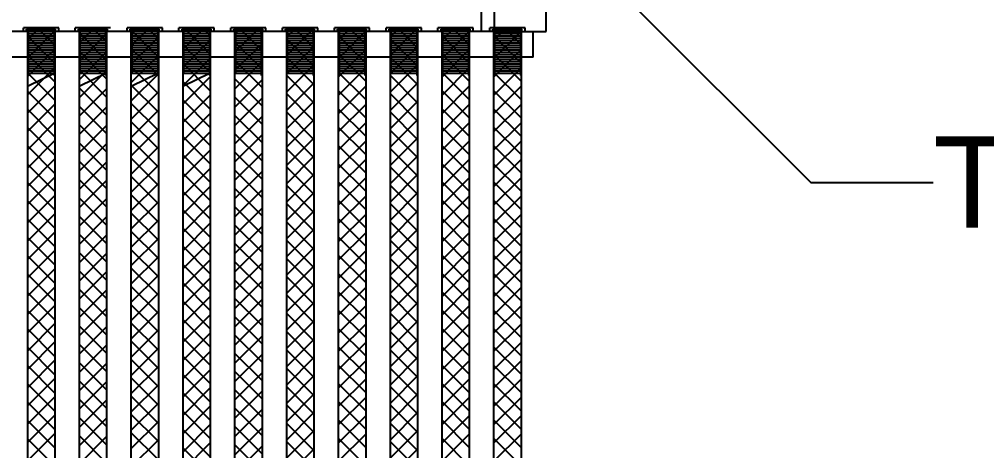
# Model space of a CAD drawing. Header units: inches. Extents: x 20 to 536, y 8 to 344.
# Drawn here: x 305.72 to 326.04, y 300.5 to 309.56 of the extents above; entities that cross this region are included whole.
import ezdxf

# ---------------------------------------------------------------- set-up
doc = ezdxf.new("R2010")
doc.units = ezdxf.units.IN
doc.header["$LTSCALE"] = 16
doc.header["$MEASUREMENT"] = 0
doc.layers.get('0').update_dxf_attribs({"lineweight": 25})
doc.layers.add('Brade', color=5, linetype='Continuous', lineweight=25, true_color=0x0000ff)
doc.layers.add('Sketch Geometry (ANSI)', color=7, linetype='Continuous', lineweight=25)
doc.layers.add('Symbol (ANSI)', color=7, linetype='Continuous', lineweight=25)
doc.styles.add('Note Text (ANSI)', font='arial.ttf')

# ---------------------------------------------------------------- blocks, each defined once
blk = doc.blocks.new('UPPER HEAD ADN ELEMENT DETAIL')
for p, q in [((0.33535, 0.00996), (0.33535, 0.14601)), ((0.36936, 0.00996), (0.36936, 0.14601)), ((0.32685, 0.00996), (0.32685, 0.02697)), ((0.33535, 0.00996), (-0.49793, 0.00996)), ((0.33535, 0.00996), (0.36936, 0.00996)), ((0.36086, -0.00704), (0.36086, 0.00996)), ((0.36086, -0.00704), (-0.52344, -0.00704))]:
    blk.add_line(p, q)
at = {"layer": 'Brade', "lineweight": 25}
for p, q in [((0.02619, 0.00996), (0.02619, 0.01235)), ((0.04931, 0.01235), (0.02619, 0.01235)), ((0.04727, 0.01146), (0.02823, 0.01146)), ((0.02823, 0.01044), (0.02823, 0.01146)), ((0.04727, 0.01044), (0.02823, 0.01044)), ((0.04727, 0.01031), (0.02823, 0.01031)), ((0.04676, 0.00996), (0.02874, 0.00996)), ((0.02874, 0.00996), (0.02874, -0.5377)), ((0.02925, 0.00843), (0.02925, 0.00996)), ((0.02925, 0.00996), (0.02925, -0.01759)), ((0.04625, 0.00843), (0.02925, 0.00843)), ((0.04625, 0.00843), (0.02925, 0.00843)), ((0.04625, 0.0069), (0.02925, 0.0069)), ((0.04625, 0.00843), (0.04625, 0.00996)), ((0.04625, 0.00996), (0.04625, -0.01912)), ((0.04676, 0.00996), (0.04676, -0.5377)), ((0.04727, 0.01044), (0.04727, 0.01146)), ((0.04931, 0.00996), (0.04931, 0.01235)), ((0.0602, 0.00996), (0.0602, 0.01235)), ((0.08333, 0.01235), (0.0602, 0.01235)), ((0.08129, 0.01146), (0.06224, 0.01146)), ((0.06224, 0.01044), (0.06224, 0.01146)), ((0.08129, 0.01044), (0.06224, 0.01044)), ((0.08129, 0.01031), (0.06224, 0.01031)), ((0.08078, 0.00996), (0.06275, 0.00996)), ((0.06275, 0.00996), (0.06275, -0.5377)), ((0.06326, 0.00843), (0.06326, 0.00996)), ((0.06326, 0.00996), (0.06326, -0.01759)), ((0.08027, 0.00843), (0.06326, 0.00843)), ((0.08027, 0.00843), (0.06326, 0.00843)), ((0.08027, 0.0069), (0.06326, 0.0069)), ((0.08027, 0.00843), (0.08027, 0.00996)), ((0.08027, 0.00996), (0.08027, -0.01912)), ((0.08078, 0.00996), (0.08078, -0.5377)), ((0.08129, 0.01044), (0.08129, 0.01146)), ((0.09421, 0.00996), (0.09421, 0.01235)), ((0.11734, 0.01235), (0.09421, 0.01235)), ((0.1153, 0.01146), (0.09625, 0.01146)), ((0.09625, 0.01044), (0.09625, 0.01146)), ((0.1153, 0.01044), (0.09625, 0.01044)), ((0.1153, 0.01031), (0.09625, 0.01031)), ((0.09676, 0.00996), (0.09676, -0.5377)), ((0.11479, 0.00996), (0.09676, 0.00996)), ((0.09727, 0.00843), (0.09727, 0.00996)), ((0.09727, 0.00996), (0.09727, -0.01759)), ((0.11428, 0.00843), (0.09727, 0.00843)), ((0.11428, 0.00843), (0.09727, 0.00843)), ((0.11428, 0.0069), (0.09727, 0.0069)), ((0.11428, 0.00843), (0.11428, 0.00996)), ((0.11428, 0.00996), (0.11428, -0.01912)), ((0.11479, 0.00996), (0.11479, -0.5377)), ((0.1153, 0.01044), (0.1153, 0.01146)), ((0.11734, 0.00996), (0.11734, 0.01235)), ((0.15135, 0.01235), (0.12822, 0.01235)), ((0.12822, 0.00996), (0.12822, 0.01235)), ((0.13026, 0.01044), (0.13026, 0.01146)), ((0.14931, 0.01146), (0.13026, 0.01146)), ((0.14931, 0.01044), (0.13026, 0.01044)), ((0.14931, 0.01031), (0.13026, 0.01031)), ((0.13077, 0.00996), (0.13077, -0.5377)), ((0.1488, 0.00996), (0.13077, 0.00996)), ((0.13128, 0.00996), (0.13128, -0.01759)), ((0.13128, 0.00843), (0.13128, 0.00996)), ((0.14829, 0.00843), (0.13128, 0.00843)), ((0.14829, 0.00843), (0.13128, 0.00843)), ((0.14829, 0.0069), (0.13128, 0.0069)), ((0.14829, 0.00996), (0.14829, -0.01912)), ((0.14829, 0.00843), (0.14829, 0.00996)), ((0.1488, 0.00996), (0.1488, -0.5377)), ((0.14931, 0.01044), (0.14931, 0.01146)), ((0.15135, 0.00996), (0.15135, 0.01235)), ((0.18536, 0.01235), (0.16223, 0.01235)), ((0.16223, 0.00996), (0.16223, 0.01235)), ((0.16427, 0.01044), (0.16427, 0.01146)), ((0.18332, 0.01146), (0.16427, 0.01146)), ((0.18332, 0.01044), (0.16427, 0.01044)), ((0.18332, 0.01031), (0.16427, 0.01031)), ((0.16478, 0.00996), (0.16478, -0.5377)), ((0.18281, 0.00996), (0.16478, 0.00996)), ((0.16529, 0.00996), (0.16529, -0.01759)), ((0.16529, 0.00843), (0.16529, 0.00996)), ((0.1823, 0.00843), (0.16529, 0.00843)), ((0.1823, 0.00843), (0.16529, 0.00843)), ((0.1823, 0.0069), (0.16529, 0.0069)), ((0.1823, 0.00996), (0.1823, -0.01912)), ((0.1823, 0.00843), (0.1823, 0.00996)), ((0.18281, 0.00996), (0.18281, -0.5377)), ((0.18332, 0.01044), (0.18332, 0.01146)), ((0.18536, 0.00996), (0.18536, 0.01235)), ((0.21937, 0.01235), (0.19624, 0.01235)), ((0.19624, 0.00996), (0.19624, 0.01235)), ((0.19829, 0.01044), (0.19829, 0.01146)), ((0.21733, 0.01146), (0.19829, 0.01146)), ((0.21733, 0.01044), (0.19829, 0.01044)), ((0.21733, 0.01031), (0.19829, 0.01031)), ((0.1988, 0.00996), (0.1988, -0.5377)), ((0.21682, 0.00996), (0.1988, 0.00996)), ((0.19931, 0.00996), (0.19931, -0.01759)), ((0.19931, 0.00843), (0.19931, 0.00996)), ((0.21631, 0.00843), (0.19931, 0.00843)), ((0.21631, 0.00843), (0.19931, 0.00843)), ((0.21631, 0.0069), (0.19931, 0.0069)), ((0.21631, 0.00996), (0.21631, -0.01912)), ((0.21631, 0.00843), (0.21631, 0.00996)), ((0.21682, 0.00996), (0.21682, -0.5377)), ((0.21733, 0.01044), (0.21733, 0.01146)), ((0.21937, 0.00996), (0.21937, 0.01235)), ((0.25338, 0.01235), (0.23026, 0.01235)), ((0.23026, 0.00996), (0.23026, 0.01235)), ((0.2323, 0.01044), (0.2323, 0.01146)), ((0.25134, 0.01146), (0.2323, 0.01146)), ((0.25134, 0.01044), (0.2323, 0.01044)), ((0.25134, 0.01031), (0.2323, 0.01031)), ((0.23281, 0.00996), (0.23281, -0.5377)), ((0.25083, 0.00996), (0.23281, 0.00996)), ((0.23332, 0.00996), (0.23332, -0.01759)), ((0.23332, 0.00843), (0.23332, 0.00996)), ((0.25032, 0.00843), (0.23332, 0.00843)), ((0.25032, 0.00843), (0.23332, 0.00843)), ((0.25032, 0.0069), (0.23332, 0.0069)), ((0.25032, 0.00996), (0.25032, -0.01912)), ((0.25032, 0.00843), (0.25032, 0.00996)), ((0.25083, 0.00996), (0.25083, -0.5377)), ((0.25134, 0.01044), (0.25134, 0.01146)), ((0.25338, 0.00996), (0.25338, 0.01235)), ((0.25338, 0.00996), (0.25338, 0.01235)), ((0.2874, 0.01235), (0.26427, 0.01235)), ((0.26427, 0.00996), (0.26427, 0.01235)), ((0.26631, 0.01044), (0.26631, 0.01146)), ((0.28536, 0.01146), (0.26631, 0.01146)), ((0.28536, 0.01044), (0.26631, 0.01044)), ((0.28536, 0.01031), (0.26631, 0.01031)), ((0.28485, 0.00996), (0.26682, 0.00996)), ((0.26682, 0.00996), (0.26682, -0.5377)), ((0.26733, 0.00843), (0.26733, 0.00996)), ((0.26733, 0.00996), (0.26733, -0.01759)), ((0.28433, 0.00843), (0.26733, 0.00843)), ((0.28433, 0.00843), (0.26733, 0.00843)), ((0.28433, 0.0069), (0.26733, 0.0069)), ((0.28433, 0.00843), (0.28433, 0.00996)), ((0.28433, 0.00996), (0.28433, -0.01912)), ((0.28485, 0.00996), (0.28485, -0.5377)), ((0.28536, 0.01044), (0.28536, 0.01146)), ((0.2874, 0.00996), (0.2874, 0.01235)), ((0.32141, 0.01235), (0.29828, 0.01235)), ((0.29828, 0.00996), (0.29828, 0.01235)), ((0.30032, 0.01044), (0.30032, 0.01146)), ((0.31937, 0.01146), (0.30032, 0.01146)), ((0.31937, 0.01044), (0.30032, 0.01044)), ((0.31937, 0.01031), (0.30032, 0.01031)), ((0.30083, 0.00996), (0.30083, -0.5377)), ((0.31886, 0.00996), (0.30083, 0.00996)), ((0.30134, 0.00996), (0.30134, -0.01759)), ((0.30134, 0.00843), (0.30134, 0.00996)), ((0.31835, 0.00843), (0.30134, 0.00843)), ((0.31835, 0.00843), (0.30134, 0.00843)), ((0.31835, 0.0069), (0.30134, 0.0069)), ((0.31835, 0.00996), (0.31835, -0.01912)), ((0.31835, 0.00843), (0.31835, 0.00996)), ((0.31886, 0.00996), (0.31886, -0.5377)), ((0.31937, 0.01044), (0.31937, 0.01146)), ((0.32141, 0.00996), (0.32141, 0.01235)), ((0.35542, 0.01235), (0.33229, 0.01235)), ((0.33229, 0.00996), (0.33229, 0.01235)), ((0.33433, 0.01044), (0.33433, 0.01146)), ((0.35338, 0.01146), (0.33433, 0.01146)), ((0.35338, 0.01044), (0.33433, 0.01044)), ((0.35338, 0.01031), (0.33433, 0.01031)), ((0.33484, 0.00996), (0.33484, -0.5377)), ((0.35287, 0.00996), (0.33484, 0.00996)), ((0.33535, 0.00996), (0.33535, -0.01759)), ((0.33535, 0.00843), (0.33535, 0.00996)), ((0.35236, 0.00843), (0.33535, 0.00843)), ((0.35236, 0.00843), (0.33535, 0.00843)), ((0.35236, 0.0069), (0.33535, 0.0069)), ((0.35236, 0.00996), (0.35236, -0.01912)), ((0.35236, 0.00843), (0.35236, 0.00996)), ((0.35287, 0.00996), (0.35287, -0.5377)), ((0.35338, 0.01044), (0.35338, 0.01146)), ((0.35542, 0.00996), (0.35542, 0.01235)), ((0.04625, 0.00537), (0.02925, 0.00537)), ((0.04625, 0.00384), (0.02925, 0.00384)), ((0.04625, 0.00231), (0.02925, 0.00231)), ((0.04625, 0.00078), (0.02925, 0.00078)), ((0.08027, 0.00537), (0.06326, 0.00537)), ((0.08027, 0.00384), (0.06326, 0.00384)), ((0.08027, 0.00231), (0.06326, 0.00231)), ((0.08027, 0.00078), (0.06326, 0.00078)), ((0.11428, 0.00537), (0.09727, 0.00537)), ((0.11428, 0.00384), (0.09727, 0.00384)), ((0.11428, 0.00231), (0.09727, 0.00231)), ((0.11428, 0.00078), (0.09727, 0.00078)), ((0.14829, 0.00537), (0.13128, 0.00537)), ((0.14829, 0.00384), (0.13128, 0.00384)), ((0.14829, 0.00231), (0.13128, 0.00231)), ((0.14829, 0.00078), (0.13128, 0.00078)), ((0.1823, 0.00537), (0.16529, 0.00537)), ((0.1823, 0.00384), (0.16529, 0.00384)), ((0.1823, 0.00231), (0.16529, 0.00231)), ((0.1823, 0.00078), (0.16529, 0.00078)), ((0.21631, 0.00537), (0.19931, 0.00537)), ((0.21631, 0.00384), (0.19931, 0.00384)), ((0.21631, 0.00231), (0.19931, 0.00231)), ((0.21631, 0.00078), (0.19931, 0.00078)), ((0.25032, 0.00537), (0.23332, 0.00537)), ((0.25032, 0.00384), (0.23332, 0.00384)), ((0.25032, 0.00231), (0.23332, 0.00231)), ((0.25032, 0.00078), (0.23332, 0.00078)), ((0.28433, 0.00537), (0.26733, 0.00537)), ((0.28433, 0.00384), (0.26733, 0.00384)), ((0.28433, 0.00231), (0.26733, 0.00231)), ((0.28433, 0.00078), (0.26733, 0.00078)), ((0.31835, 0.00537), (0.30134, 0.00537)), ((0.31835, 0.00384), (0.30134, 0.00384)), ((0.31835, 0.00231), (0.30134, 0.00231)), ((0.31835, 0.00078), (0.30134, 0.00078)), ((0.35236, 0.00537), (0.33535, 0.00537)), ((0.35236, 0.00384), (0.33535, 0.00384)), ((0.35236, 0.00231), (0.33535, 0.00231)), ((0.35236, 0.00078), (0.33535, 0.00078)), ((0.04625, -0.00075), (0.02925, -0.00075)), ((0.04625, -0.00228), (0.02925, -0.00228)), ((0.04625, -0.00381), (0.02925, -0.00381)), ((0.04625, -0.00534), (0.02925, -0.00534)), ((0.08027, -0.00075), (0.06326, -0.00075)), ((0.08027, -0.00228), (0.06326, -0.00228)), ((0.08027, -0.00381), (0.06326, -0.00381)), ((0.08027, -0.00534), (0.06326, -0.00534)), ((0.11428, -0.00075), (0.09727, -0.00075)), ((0.11428, -0.00228), (0.09727, -0.00228)), ((0.11428, -0.00381), (0.09727, -0.00381)), ((0.11428, -0.00534), (0.09727, -0.00534)), ((0.14829, -0.00075), (0.13128, -0.00075)), ((0.14829, -0.00228), (0.13128, -0.00228)), ((0.14829, -0.00381), (0.13128, -0.00381)), ((0.14829, -0.00534), (0.13128, -0.00534)), ((0.1823, -0.00075), (0.16529, -0.00075)), ((0.1823, -0.00228), (0.16529, -0.00228)), ((0.1823, -0.00381), (0.16529, -0.00381)), ((0.1823, -0.00534), (0.16529, -0.00534)), ((0.21631, -0.00075), (0.19931, -0.00075)), ((0.21631, -0.00228), (0.19931, -0.00228)), ((0.21631, -0.00381), (0.19931, -0.00381)), ((0.21631, -0.00534), (0.19931, -0.00534)), ((0.25032, -0.00075), (0.23332, -0.00075)), ((0.25032, -0.00228), (0.23332, -0.00228)), ((0.25032, -0.00381), (0.23332, -0.00381)), ((0.25032, -0.00534), (0.23332, -0.00534)), ((0.28433, -0.00075), (0.26733, -0.00075)), ((0.28433, -0.00228), (0.26733, -0.00228)), ((0.28433, -0.00381), (0.26733, -0.00381)), ((0.28433, -0.00534), (0.26733, -0.00534)), ((0.31835, -0.00075), (0.30134, -0.00075)), ((0.31835, -0.00228), (0.30134, -0.00228)), ((0.31835, -0.00381), (0.30134, -0.00381)), ((0.31835, -0.00534), (0.30134, -0.00534)), ((0.35236, -0.00075), (0.33535, -0.00075)), ((0.35236, -0.00228), (0.33535, -0.00228)), ((0.35236, -0.00381), (0.33535, -0.00381)), ((0.35236, -0.00534), (0.33535, -0.00534)), ((0.04625, -0.00687), (0.02925, -0.00687)), ((0.04625, -0.0084), (0.02925, -0.0084)), ((0.04625, -0.00993), (0.02925, -0.00993)), ((0.04625, -0.01146), (0.02925, -0.01146)), ((0.08027, -0.00687), (0.06326, -0.00687)), ((0.08027, -0.0084), (0.06326, -0.0084)), ((0.08027, -0.00993), (0.06326, -0.00993)), ((0.08027, -0.01146), (0.06326, -0.01146)), ((0.11428, -0.00687), (0.09727, -0.00687)), ((0.11428, -0.0084), (0.09727, -0.0084)), ((0.11428, -0.00993), (0.09727, -0.00993)), ((0.11428, -0.01146), (0.09727, -0.01146)), ((0.14829, -0.00687), (0.13128, -0.00687)), ((0.14829, -0.0084), (0.13128, -0.0084)), ((0.14829, -0.00993), (0.13128, -0.00993)), ((0.14829, -0.01146), (0.13128, -0.01146)), ((0.1823, -0.00687), (0.16529, -0.00687)), ((0.1823, -0.0084), (0.16529, -0.0084)), ((0.1823, -0.00993), (0.16529, -0.00993)), ((0.1823, -0.01146), (0.16529, -0.01146)), ((0.21631, -0.00687), (0.19931, -0.00687)), ((0.21631, -0.0084), (0.19931, -0.0084)), ((0.21631, -0.00993), (0.19931, -0.00993)), ((0.21631, -0.01146), (0.19931, -0.01146)), ((0.25032, -0.00687), (0.23332, -0.00687)), ((0.25032, -0.0084), (0.23332, -0.0084)), ((0.25032, -0.00993), (0.23332, -0.00993)), ((0.25032, -0.01146), (0.23332, -0.01146)), ((0.28433, -0.00687), (0.26733, -0.00687)), ((0.28433, -0.0084), (0.26733, -0.0084)), ((0.28433, -0.00993), (0.26733, -0.00993)), ((0.28433, -0.01146), (0.26733, -0.01146)), ((0.31835, -0.00687), (0.30134, -0.00687)), ((0.31835, -0.0084), (0.30134, -0.0084)), ((0.31835, -0.00993), (0.30134, -0.00993)), ((0.31835, -0.01146), (0.30134, -0.01146)), ((0.35236, -0.00687), (0.33535, -0.00687)), ((0.35236, -0.0084), (0.33535, -0.0084)), ((0.35236, -0.00993), (0.33535, -0.00993)), ((0.35236, -0.01146), (0.33535, -0.01146)), ((0.04625, -0.013), (0.02925, -0.013)), ((0.04625, -0.01453), (0.02925, -0.01453)), ((0.04625, -0.01606), (0.02925, -0.01606)), ((0.04625, -0.01759), (0.02925, -0.02609)), ((0.04625, -0.01759), (0.02925, -0.01759)), ((0.08027, -0.013), (0.06326, -0.013)), ((0.08027, -0.01453), (0.06326, -0.01453)), ((0.08027, -0.01606), (0.06326, -0.01606)), ((0.08027, -0.01759), (0.06326, -0.02609)), ((0.08027, -0.01759), (0.06326, -0.01759)), ((0.11428, -0.013), (0.09727, -0.013)), ((0.11428, -0.01453), (0.09727, -0.01453)), ((0.11428, -0.01606), (0.09727, -0.01606)), ((0.11428, -0.01759), (0.09727, -0.02609)), ((0.11428, -0.01759), (0.09727, -0.01759)), ((0.14829, -0.013), (0.13128, -0.013)), ((0.14829, -0.01453), (0.13128, -0.01453)), ((0.14829, -0.01606), (0.13128, -0.01606)), ((0.14829, -0.01759), (0.13128, -0.01759)), ((0.14829, -0.01759), (0.13128, -0.02609)), ((0.1823, -0.013), (0.16529, -0.013)), ((0.1823, -0.01453), (0.16529, -0.01453)), ((0.1823, -0.01606), (0.16529, -0.01606)), ((0.1823, -0.01759), (0.16529, -0.01759)), ((0.21631, -0.013), (0.19931, -0.013)), ((0.21631, -0.01453), (0.19931, -0.01453)), ((0.21631, -0.01606), (0.19931, -0.01606)), ((0.21631, -0.01759), (0.19931, -0.01759)), ((0.25032, -0.013), (0.23332, -0.013)), ((0.25032, -0.01453), (0.23332, -0.01453)), ((0.25032, -0.01606), (0.23332, -0.01606)), ((0.25032, -0.01759), (0.23332, -0.01759)), ((0.28433, -0.013), (0.26733, -0.013)), ((0.28433, -0.01453), (0.26733, -0.01453)), ((0.28433, -0.01606), (0.26733, -0.01606)), ((0.28433, -0.01759), (0.26733, -0.01759)), ((0.31835, -0.013), (0.30134, -0.013)), ((0.31835, -0.01453), (0.30134, -0.01453)), ((0.31835, -0.01606), (0.30134, -0.01606)), ((0.31835, -0.01759), (0.30134, -0.01759)), ((0.35236, -0.013), (0.33535, -0.013)), ((0.35236, -0.01453), (0.33535, -0.01453)), ((0.35236, -0.01606), (0.33535, -0.01606)), ((0.35236, -0.01759), (0.33535, -0.01759))]:
    blk.add_line(p, q, dxfattribs=at)
at = {"layer": 'Brade', "color": 5, "linetype": 'Continuous', "lineweight": 25, "true_color": 0x0000ff}
for p, q in [((0.04637, 0.00996), (0.02874, -0.00767)), ((0.03435, 0.00996), (0.02874, 0.00436)), ((0.04676, -0.01116), (0.02874, 0.00687)), ((0.04676, 0.00086), (0.03767, 0.00996)), ((0.07042, 0.00996), (0.06275, 0.00229)), ((0.08078, -0.0091), (0.06275, 0.00893)), ((0.08078, 0.00829), (0.06275, -0.00973)), ((0.08078, 0.00293), (0.07374, 0.00996)), ((0.10649, 0.00996), (0.09676, 0.00023)), ((0.11479, -0.00703), (0.09779, 0.00996)), ((0.11479, 0.00499), (0.10982, 0.00996)), ((0.14257, 0.00996), (0.13077, -0.00183)), ((0.1488, -0.00497), (0.13387, 0.00996)), ((0.1488, 0.00705), (0.14589, 0.00996)), ((0.17864, 0.00996), (0.16478, -0.0039)), ((0.16662, 0.00996), (0.16478, 0.00813)), ((0.18281, -0.00291), (0.16994, 0.00996)), ((0.18281, 0.00912), (0.18196, 0.00996)), ((0.21472, 0.00996), (0.1988, -0.00596)), ((0.20269, 0.00996), (0.1988, 0.00606)), ((0.21682, -0.00084), (0.20601, 0.00996)), ((0.25079, 0.00996), (0.23281, -0.00802)), ((0.23877, 0.00996), (0.23281, 0.004)), ((0.25083, -0.01081), (0.23281, 0.00722)), ((0.25083, 0.00122), (0.24209, 0.00996)), ((0.28274, 0.00996), (0.26682, -0.00596)), ((0.27072, 0.00996), (0.26682, 0.00606)), ((0.28485, -0.00084), (0.27404, 0.00996)), ((0.31882, 0.00996), (0.30083, -0.00802)), ((0.30679, 0.00996), (0.30083, 0.004)), ((0.31886, -0.01081), (0.30083, 0.00722)), ((0.31886, 0.00122), (0.31011, 0.00996)), ((0.35283, 0.00996), (0.33484, -0.00802)), ((0.3408, 0.00996), (0.33484, 0.004)), ((0.35287, -0.01081), (0.33484, 0.00722)), ((0.35287, 0.00122), (0.34412, 0.00996)), ((0.11479, 0.00623), (0.09676, -0.0118)), ((0.1488, 0.00417), (0.13077, -0.01386)), ((0.1488, -0.017), (0.13077, 0.00103)), ((0.18281, -0.01493), (0.16478, 0.00309)), ((0.18281, 0.0021), (0.16478, -0.01592)), ((0.21682, -0.01287), (0.1988, 0.00516)), ((0.21682, 0.00004), (0.1988, -0.01799)), ((0.28485, -0.01287), (0.26682, 0.00516)), ((0.28485, 0.00004), (0.26682, -0.01799)), ((0.04676, -0.00167), (0.02874, -0.01969)), ((0.04676, -0.02318), (0.02874, -0.00516)), ((0.08078, -0.02112), (0.06275, -0.0031)), ((0.08078, -0.00373), (0.06275, -0.02176)), ((0.11479, -0.01906), (0.09676, -0.00103)), ((0.11479, -0.00579), (0.09676, -0.02382)), ((0.25083, -0.00202), (0.23281, -0.02005)), ((0.25083, -0.02283), (0.23281, -0.0048)), ((0.31886, -0.00202), (0.30083, -0.02005)), ((0.31886, -0.02283), (0.30083, -0.0048)), ((0.35287, -0.00202), (0.33484, -0.02005)), ((0.35287, -0.02283), (0.33484, -0.0048)), ((0.1488, -0.00786), (0.13077, -0.02588)), ((0.1488, -0.02902), (0.13077, -0.01099)), ((0.18281, -0.02696), (0.16478, -0.00893)), ((0.18281, -0.00992), (0.16478, -0.02795)), ((0.21682, -0.02489), (0.1988, -0.00687)), ((0.21682, -0.01198), (0.1988, -0.03001)), ((0.28485, -0.02489), (0.26682, -0.00687)), ((0.28485, -0.01198), (0.26682, -0.03001)), ((0.04676, -0.01369), (0.02874, -0.03172)), ((0.04676, -0.03521), (0.02874, -0.01718)), ((0.08078, -0.03315), (0.06275, -0.01512)), ((0.08078, -0.01576), (0.06275, -0.03378)), ((0.11479, -0.03108), (0.09676, -0.01306)), ((0.11479, -0.01782), (0.09676, -0.03585)), ((0.21682, -0.03692), (0.1988, -0.01889)), ((0.25083, -0.01405), (0.23281, -0.03207)), ((0.25083, -0.03486), (0.23281, -0.01683)), ((0.28485, -0.03692), (0.26682, -0.01889)), ((0.31886, -0.01405), (0.30083, -0.03207)), ((0.31886, -0.03486), (0.30083, -0.01683)), ((0.35287, -0.01405), (0.33484, -0.03207)), ((0.35287, -0.03486), (0.33484, -0.01683)), ((0.11479, -0.04311), (0.09676, -0.02508)), ((0.1488, -0.01988), (0.13077, -0.03791)), ((0.1488, -0.04105), (0.13077, -0.02302)), ((0.18281, -0.03898), (0.16478, -0.02096)), ((0.18281, -0.02195), (0.16478, -0.03997)), ((0.21682, -0.02401), (0.1988, -0.04204)), ((0.28485, -0.02401), (0.26682, -0.04204)), ((0.04676, -0.02572), (0.02874, -0.04374)), ((0.04676, -0.04723), (0.02874, -0.02921)), ((0.08078, -0.04517), (0.06275, -0.02715)), ((0.08078, -0.02778), (0.06275, -0.04581)), ((0.11479, -0.02984), (0.09676, -0.04787)), ((0.21682, -0.04894), (0.1988, -0.03092)), ((0.25083, -0.02607), (0.23281, -0.0441)), ((0.25083, -0.04688), (0.23281, -0.02885)), ((0.28485, -0.04894), (0.26682, -0.03092)), ((0.31886, -0.02607), (0.30083, -0.0441)), ((0.31886, -0.04688), (0.30083, -0.02885)), ((0.35287, -0.02607), (0.33484, -0.0441)), ((0.35287, -0.04688), (0.33484, -0.02885)), ((0.04676, -0.03774), (0.02874, -0.05577)), ((0.11479, -0.05513), (0.09676, -0.03711)), ((0.1488, -0.03191), (0.13077, -0.04993)), ((0.1488, -0.05307), (0.13077, -0.03504)), ((0.18281, -0.05101), (0.16478, -0.03298)), ((0.18281, -0.03397), (0.16478, -0.052)), ((0.21682, -0.03603), (0.1988, -0.05406)), ((0.25083, -0.0381), (0.23281, -0.05612)), ((0.28485, -0.03603), (0.26682, -0.05406)), ((0.31886, -0.0381), (0.30083, -0.05612)), ((0.35287, -0.0381), (0.33484, -0.05612)), ((0.04676, -0.05926), (0.02874, -0.04123)), ((0.08078, -0.0572), (0.06275, -0.03917)), ((0.08078, -0.03981), (0.06275, -0.05783)), ((0.11479, -0.04187), (0.09676, -0.0599)), ((0.1488, -0.04393), (0.13077, -0.06196)), ((0.21682, -0.06097), (0.1988, -0.04294)), ((0.25083, -0.05891), (0.23281, -0.04088)), ((0.28485, -0.06097), (0.26682, -0.04294)), ((0.31886, -0.05891), (0.30083, -0.04088)), ((0.35287, -0.05891), (0.33484, -0.04088)), ((0.04676, -0.04977), (0.02874, -0.06779)), ((0.11479, -0.06716), (0.09676, -0.04913)), ((0.1488, -0.0651), (0.13077, -0.04707)), ((0.18281, -0.06303), (0.16478, -0.04501)), ((0.18281, -0.046), (0.16478, -0.06402)), ((0.21682, -0.04806), (0.1988, -0.06609)), ((0.25083, -0.05012), (0.23281, -0.06815)), ((0.28485, -0.04806), (0.26682, -0.06609)), ((0.31886, -0.05012), (0.30083, -0.06815)), ((0.35287, -0.05012), (0.33484, -0.06815)), ((0.04676, -0.07128), (0.02874, -0.05326)), ((0.08078, -0.06922), (0.06275, -0.0512)), ((0.08078, -0.05183), (0.06275, -0.06986)), ((0.11479, -0.05389), (0.09676, -0.07192)), ((0.1488, -0.05596), (0.13077, -0.07398)), ((0.18281, -0.07506), (0.16478, -0.05703)), ((0.21682, -0.07299), (0.1988, -0.05497)), ((0.25083, -0.07093), (0.23281, -0.0529)), ((0.28485, -0.07299), (0.26682, -0.05497)), ((0.31886, -0.07093), (0.30083, -0.0529)), ((0.35287, -0.07093), (0.33484, -0.0529)), ((0.04676, -0.06179), (0.02874, -0.07982)), ((0.08078, -0.08125), (0.06275, -0.06322)), ((0.11479, -0.07918), (0.09676, -0.06116)), ((0.1488, -0.07712), (0.13077, -0.05909)), ((0.18281, -0.05802), (0.16478, -0.07605)), ((0.21682, -0.06008), (0.1988, -0.07811)), ((0.25083, -0.06215), (0.23281, -0.08017)), ((0.28485, -0.06008), (0.26682, -0.07811)), ((0.31886, -0.06215), (0.30083, -0.08017)), ((0.35287, -0.06215), (0.33484, -0.08017)), ((0.04676, -0.08331), (0.02874, -0.06528)), ((0.08078, -0.06386), (0.06275, -0.08188)), ((0.11479, -0.06592), (0.09676, -0.08395)), ((0.1488, -0.06798), (0.13077, -0.08601)), ((0.18281, -0.08708), (0.16478, -0.06906)), ((0.21682, -0.08502), (0.1988, -0.06699)), ((0.25083, -0.08296), (0.23281, -0.06493)), ((0.28485, -0.08502), (0.26682, -0.06699)), ((0.31886, -0.08296), (0.30083, -0.06493)), ((0.35287, -0.08296), (0.33484, -0.06493)), ((0.04676, -0.07382), (0.02874, -0.09184)), ((0.08078, -0.09327), (0.06275, -0.07525)), ((0.08078, -0.07588), (0.06275, -0.09391)), ((0.11479, -0.09121), (0.09676, -0.07318)), ((0.1488, -0.08915), (0.13077, -0.07112)), ((0.18281, -0.07005), (0.16478, -0.08807)), ((0.21682, -0.07211), (0.1988, -0.09014)), ((0.25083, -0.07417), (0.23281, -0.0922)), ((0.28485, -0.07211), (0.26682, -0.09014)), ((0.31886, -0.07417), (0.30083, -0.0922)), ((0.35287, -0.07417), (0.33484, -0.0922)), ((0.04676, -0.09533), (0.02874, -0.07731)), ((0.11479, -0.07794), (0.09676, -0.09597)), ((0.1488, -0.08001), (0.13077, -0.09803)), ((0.18281, -0.09911), (0.16478, -0.08108)), ((0.18281, -0.08207), (0.16478, -0.1001)), ((0.21682, -0.09704), (0.1988, -0.07902)), ((0.25083, -0.09498), (0.23281, -0.07695)), ((0.28485, -0.09704), (0.26682, -0.07902)), ((0.31886, -0.09498), (0.30083, -0.07695)), ((0.35287, -0.09498), (0.33484, -0.07695)), ((0.04676, -0.08584), (0.02874, -0.10387)), ((0.08078, -0.1053), (0.06275, -0.08727)), ((0.08078, -0.08791), (0.06275, -0.10593)), ((0.11479, -0.10323), (0.09676, -0.08521)), ((0.1488, -0.10117), (0.13077, -0.08314)), ((0.21682, -0.08413), (0.1988, -0.10216)), ((0.25083, -0.0862), (0.23281, -0.10422)), ((0.28485, -0.08413), (0.26682, -0.10216)), ((0.31886, -0.0862), (0.30083, -0.10422)), ((0.35287, -0.0862), (0.33484, -0.10422)), ((0.04676, -0.10736), (0.02874, -0.08933)), ((0.11479, -0.08997), (0.09676, -0.108)), ((0.1488, -0.09203), (0.13077, -0.11006)), ((0.1488, -0.11319), (0.13077, -0.09517)), ((0.18281, -0.11113), (0.16478, -0.09311)), ((0.18281, -0.0941), (0.16478, -0.11212)), ((0.21682, -0.10907), (0.1988, -0.09104)), ((0.25083, -0.10701), (0.23281, -0.08898)), ((0.28485, -0.10907), (0.26682, -0.09104)), ((0.31886, -0.10701), (0.30083, -0.08898)), ((0.35287, -0.10701), (0.33484, -0.08898)), ((0.04676, -0.09787), (0.02874, -0.11589)), ((0.04676, -0.11938), (0.02874, -0.10136)), ((0.08078, -0.11732), (0.06275, -0.0993)), ((0.08078, -0.09993), (0.06275, -0.11796)), ((0.11479, -0.11526), (0.09676, -0.09723)), ((0.21682, -0.09616), (0.1988, -0.11418)), ((0.25083, -0.09822), (0.23281, -0.11625)), ((0.25083, -0.11903), (0.23281, -0.101)), ((0.28485, -0.09616), (0.26682, -0.11418)), ((0.31886, -0.09822), (0.30083, -0.11625)), ((0.31886, -0.11903), (0.30083, -0.101)), ((0.35287, -0.09822), (0.33484, -0.11625)), ((0.35287, -0.11903), (0.33484, -0.101)), ((0.11479, -0.10199), (0.09676, -0.12002)), ((0.1488, -0.10406), (0.13077, -0.12208)), ((0.1488, -0.12522), (0.13077, -0.10719)), ((0.18281, -0.12316), (0.16478, -0.10513)), ((0.18281, -0.10612), (0.16478, -0.12415)), ((0.21682, -0.12109), (0.1988, -0.10307)), ((0.28485, -0.12109), (0.26682, -0.10307)), ((0.04676, -0.10989), (0.02874, -0.12792)), ((0.04676, -0.13141), (0.02874, -0.11338)), ((0.08078, -0.12935), (0.06275, -0.11132)), ((0.08078, -0.11196), (0.06275, -0.12998)), ((0.11479, -0.12728), (0.09676, -0.10926)), ((0.11479, -0.11402), (0.09676, -0.13205)), ((0.21682, -0.10818), (0.1988, -0.12621)), ((0.25083, -0.11025), (0.23281, -0.12827)), ((0.25083, -0.13106), (0.23281, -0.11303)), ((0.28485, -0.10818), (0.26682, -0.12621)), ((0.31886, -0.11025), (0.30083, -0.12827)), ((0.31886, -0.13106), (0.30083, -0.11303)), ((0.35287, -0.11025), (0.33484, -0.12827)), ((0.35287, -0.13106), (0.33484, -0.11303)), ((0.1488, -0.11608), (0.13077, -0.13411)), ((0.1488, -0.13724), (0.13077, -0.11922)), ((0.18281, -0.13518), (0.16478, -0.11716)), ((0.18281, -0.11815), (0.16478, -0.13617)), ((0.21682, -0.13312), (0.1988, -0.11509)), ((0.21682, -0.12021), (0.1988, -0.13823)), ((0.28485, -0.13312), (0.26682, -0.11509)), ((0.28485, -0.12021), (0.26682, -0.13823)), ((0.04676, -0.12192), (0.02874, -0.13994)), ((0.04676, -0.14343), (0.02874, -0.12541)), ((0.08078, -0.14137), (0.06275, -0.12334)), ((0.08078, -0.12398), (0.06275, -0.14201)), ((0.11479, -0.13931), (0.09676, -0.12128)), ((0.11479, -0.12604), (0.09676, -0.14407)), ((0.25083, -0.12227), (0.23281, -0.1403)), ((0.25083, -0.14308), (0.23281, -0.12505)), ((0.31886, -0.12227), (0.30083, -0.1403)), ((0.31886, -0.14308), (0.30083, -0.12505)), ((0.35287, -0.12227), (0.33484, -0.1403)), ((0.35287, -0.14308), (0.33484, -0.12505)), ((0.11479, -0.15133), (0.09676, -0.13331)), ((0.1488, -0.12811), (0.13077, -0.14613)), ((0.1488, -0.14927), (0.13077, -0.13124)), ((0.18281, -0.14721), (0.16478, -0.12918)), ((0.18281, -0.13017), (0.16478, -0.1482)), ((0.21682, -0.14514), (0.1988, -0.12712)), ((0.21682, -0.13223), (0.1988, -0.15026)), ((0.28485, -0.14514), (0.26682, -0.12712)), ((0.28485, -0.13223), (0.26682, -0.15026)), ((0.04676, -0.13394), (0.02874, -0.15197)), ((0.04676, -0.15546), (0.02874, -0.13743)), ((0.08078, -0.1534), (0.06275, -0.13537)), ((0.08078, -0.13601), (0.06275, -0.15403)), ((0.11479, -0.13807), (0.09676, -0.1561)), ((0.21682, -0.15717), (0.1988, -0.13914)), ((0.25083, -0.1343), (0.23281, -0.15232)), ((0.25083, -0.15511), (0.23281, -0.13708)), ((0.28485, -0.15717), (0.26682, -0.13914)), ((0.31886, -0.1343), (0.30083, -0.15232)), ((0.31886, -0.15511), (0.30083, -0.13708)), ((0.35287, -0.1343), (0.33484, -0.15232)), ((0.35287, -0.15511), (0.33484, -0.13708)), ((0.04676, -0.14597), (0.02874, -0.16399)), ((0.11479, -0.16336), (0.09676, -0.14533)), ((0.1488, -0.14013), (0.13077, -0.15816)), ((0.1488, -0.16129), (0.13077, -0.14327)), ((0.18281, -0.15923), (0.16478, -0.14121)), ((0.18281, -0.1422), (0.16478, -0.16022)), ((0.21682, -0.14426), (0.1988, -0.16228)), ((0.28485, -0.14426), (0.26682, -0.16228)), ((0.04676, -0.16748), (0.02874, -0.14946)), ((0.08078, -0.16542), (0.06275, -0.14739)), ((0.08078, -0.14803), (0.06275, -0.16606)), ((0.11479, -0.15009), (0.09676, -0.16812)), ((0.1488, -0.15216), (0.13077, -0.17018)), ((0.21682, -0.16919), (0.1988, -0.15117)), ((0.25083, -0.14632), (0.23281, -0.16435)), ((0.25083, -0.16713), (0.23281, -0.1491)), ((0.28485, -0.16919), (0.26682, -0.15117)), ((0.31886, -0.14632), (0.30083, -0.16435)), ((0.31886, -0.16713), (0.30083, -0.1491)), ((0.35287, -0.14632), (0.33484, -0.16435)), ((0.35287, -0.16713), (0.33484, -0.1491)), ((0.04676, -0.15799), (0.02874, -0.17602)), ((0.11479, -0.17538), (0.09676, -0.15736)), ((0.1488, -0.17332), (0.13077, -0.15529)), ((0.18281, -0.17126), (0.16478, -0.15323)), ((0.18281, -0.15422), (0.16478, -0.17225)), ((0.21682, -0.15628), (0.1988, -0.17431)), ((0.25083, -0.15835), (0.23281, -0.17637)), ((0.28485, -0.15628), (0.26682, -0.17431)), ((0.31886, -0.15835), (0.30083, -0.17637)), ((0.35287, -0.15835), (0.33484, -0.17637)), ((0.04676, -0.17951), (0.02874, -0.16148)), ((0.08078, -0.17745), (0.06275, -0.15942)), ((0.08078, -0.16006), (0.06275, -0.17808)), ((0.11479, -0.16212), (0.09676, -0.18015)), ((0.1488, -0.16418), (0.13077, -0.18221)), ((0.21682, -0.18122), (0.1988, -0.16319)), ((0.25083, -0.17915), (0.23281, -0.16113)), ((0.28485, -0.18122), (0.26682, -0.16319)), ((0.31886, -0.17915), (0.30083, -0.16113)), ((0.35287, -0.17915), (0.33484, -0.16113)), ((0.04676, -0.17002), (0.02874, -0.18804)), ((0.08078, -0.18947), (0.06275, -0.17144)), ((0.11479, -0.18741), (0.09676, -0.16938)), ((0.1488, -0.18534), (0.13077, -0.16732)), ((0.18281, -0.18328), (0.16478, -0.16526)), ((0.18281, -0.16625), (0.16478, -0.18427)), ((0.21682, -0.16831), (0.1988, -0.18633)), ((0.25083, -0.17037), (0.23281, -0.1884)), ((0.28485, -0.16831), (0.26682, -0.18633)), ((0.31886, -0.17037), (0.30083, -0.1884)), ((0.35287, -0.17037), (0.33484, -0.1884)), ((0.04676, -0.19153), (0.02874, -0.17351)), ((0.08078, -0.17208), (0.06275, -0.19011)), ((0.11479, -0.17414), (0.09676, -0.19217)), ((0.1488, -0.17621), (0.13077, -0.19423)), ((0.18281, -0.19531), (0.16478, -0.17728)), ((0.21682, -0.19324), (0.1988, -0.17522)), ((0.25083, -0.19118), (0.23281, -0.17315)), ((0.28485, -0.19324), (0.26682, -0.17522)), ((0.31886, -0.19118), (0.30083, -0.17315)), ((0.35287, -0.19118), (0.33484, -0.17315)), ((0.04676, -0.18204), (0.02874, -0.20007)), ((0.08078, -0.2015), (0.06275, -0.18347)), ((0.08078, -0.18411), (0.06275, -0.20213)), ((0.11479, -0.19943), (0.09676, -0.18141)), ((0.1488, -0.19737), (0.13077, -0.17934)), ((0.18281, -0.17827), (0.16478, -0.1963)), ((0.21682, -0.18033), (0.1988, -0.19836)), ((0.25083, -0.1824), (0.23281, -0.20042)), ((0.28485, -0.18033), (0.26682, -0.19836)), ((0.31886, -0.1824), (0.30083, -0.20042)), ((0.35287, -0.1824), (0.33484, -0.20042)), ((0.04676, -0.20356), (0.02874, -0.18553)), ((0.11479, -0.18617), (0.09676, -0.20419)), ((0.1488, -0.18823), (0.13077, -0.20626)), ((0.18281, -0.20733), (0.16478, -0.1893)), ((0.18281, -0.1903), (0.16478, -0.20832)), ((0.21682, -0.20527), (0.1988, -0.18724)), ((0.25083, -0.2032), (0.23281, -0.18518)), ((0.28485, -0.20527), (0.26682, -0.18724)), ((0.31886, -0.2032), (0.30083, -0.18518)), ((0.35287, -0.2032), (0.33484, -0.18518)), ((0.04676, -0.19407), (0.02874, -0.21209)), ((0.08078, -0.21352), (0.06275, -0.19549)), ((0.08078, -0.19613), (0.06275, -0.21416)), ((0.11479, -0.21146), (0.09676, -0.19343)), ((0.1488, -0.20939), (0.13077, -0.19137)), ((0.21682, -0.19236), (0.1988, -0.21038)), ((0.25083, -0.19442), (0.23281, -0.21245)), ((0.28485, -0.19236), (0.26682, -0.21038)), ((0.31886, -0.19442), (0.30083, -0.21245)), ((0.35287, -0.19442), (0.33484, -0.21245)), ((0.04676, -0.21558), (0.02874, -0.19756)), ((0.11479, -0.19819), (0.09676, -0.21622)), ((0.1488, -0.20026), (0.13077, -0.21828)), ((0.18281, -0.21936), (0.16478, -0.20133)), ((0.18281, -0.20232), (0.16478, -0.22035)), ((0.21682, -0.21729), (0.1988, -0.19927)), ((0.25083, -0.21523), (0.23281, -0.1972)), ((0.28485, -0.21729), (0.26682, -0.19927)), ((0.31886, -0.21523), (0.30083, -0.1972)), ((0.35287, -0.21523), (0.33484, -0.1972)), ((0.04676, -0.20609), (0.02874, -0.22412)), ((0.08078, -0.22555), (0.06275, -0.20752)), ((0.08078, -0.20816), (0.06275, -0.22618)), ((0.11479, -0.22348), (0.09676, -0.20546)), ((0.1488, -0.22142), (0.13077, -0.20339)), ((0.21682, -0.20438), (0.1988, -0.22241)), ((0.25083, -0.20645), (0.23281, -0.22447)), ((0.25083, -0.22725), (0.23281, -0.20923)), ((0.28485, -0.20438), (0.26682, -0.22241)), ((0.31886, -0.20645), (0.30083, -0.22447)), ((0.31886, -0.22725), (0.30083, -0.20923)), ((0.35287, -0.20645), (0.33484, -0.22447)), ((0.35287, -0.22725), (0.33484, -0.20923)), ((0.04676, -0.22761), (0.02874, -0.20958)), ((0.11479, -0.21022), (0.09676, -0.22824)), ((0.1488, -0.21228), (0.13077, -0.23031)), ((0.1488, -0.23344), (0.13077, -0.21542)), ((0.18281, -0.23138), (0.16478, -0.21335)), ((0.18281, -0.21434), (0.16478, -0.23237)), ((0.21682, -0.22932), (0.1988, -0.21129)), ((0.28485, -0.22932), (0.26682, -0.21129)), ((0.04676, -0.21812), (0.02874, -0.23614)), ((0.04676, -0.23963), (0.02874, -0.22161)), ((0.08078, -0.23757), (0.06275, -0.21954)), ((0.08078, -0.22018), (0.06275, -0.23821)), ((0.11479, -0.23551), (0.09676, -0.21748)), ((0.11479, -0.22224), (0.09676, -0.24027)), ((0.21682, -0.21641), (0.1988, -0.23443)), ((0.25083, -0.21847), (0.23281, -0.2365)), ((0.25083, -0.23928), (0.23281, -0.22125)), ((0.28485, -0.21641), (0.26682, -0.23443)), ((0.31886, -0.21847), (0.30083, -0.2365)), ((0.31886, -0.23928), (0.30083, -0.22125)), ((0.35287, -0.21847), (0.33484, -0.2365)), ((0.35287, -0.23928), (0.33484, -0.22125)), ((0.1488, -0.22431), (0.13077, -0.24233)), ((0.1488, -0.24547), (0.13077, -0.22744)), ((0.18281, -0.24341), (0.16478, -0.22538)), ((0.18281, -0.22637), (0.16478, -0.2444)), ((0.21682, -0.24134), (0.1988, -0.22332)), ((0.21682, -0.22843), (0.1988, -0.24646)), ((0.28485, -0.24134), (0.26682, -0.22332)), ((0.28485, -0.22843), (0.26682, -0.24646)), ((0.04676, -0.23014), (0.02874, -0.24817)), ((0.04676, -0.25166), (0.02874, -0.23363)), ((0.08078, -0.2496), (0.06275, -0.23157)), ((0.08078, -0.23221), (0.06275, -0.25023)), ((0.11479, -0.24753), (0.09676, -0.22951)), ((0.11479, -0.23427), (0.09676, -0.25229)), ((0.25083, -0.2305), (0.23281, -0.24852)), ((0.25083, -0.2513), (0.23281, -0.23328)), ((0.31886, -0.2305), (0.30083, -0.24852)), ((0.31886, -0.2513), (0.30083, -0.23328)), ((0.35287, -0.2305), (0.33484, -0.24852)), ((0.35287, -0.2513), (0.33484, -0.23328)), ((0.1488, -0.23633), (0.13077, -0.25436)), ((0.1488, -0.25749), (0.13077, -0.23947)), ((0.18281, -0.25543), (0.16478, -0.2374)), ((0.18281, -0.23839), (0.16478, -0.25642)), ((0.21682, -0.25337), (0.1988, -0.23534)), ((0.21682, -0.24046), (0.1988, -0.25848)), ((0.28485, -0.25337), (0.26682, -0.23534)), ((0.28485, -0.24046), (0.26682, -0.25848)), ((0.04676, -0.24217), (0.02874, -0.26019)), ((0.04676, -0.26368), (0.02874, -0.24566)), ((0.08078, -0.26162), (0.06275, -0.24359)), ((0.08078, -0.24423), (0.06275, -0.26226)), ((0.11479, -0.25956), (0.09676, -0.24153)), ((0.11479, -0.24629), (0.09676, -0.26432)), ((0.21682, -0.26539), (0.1988, -0.24737)), ((0.25083, -0.24252), (0.23281, -0.26055)), ((0.25083, -0.26333), (0.23281, -0.2453)), ((0.28485, -0.26539), (0.26682, -0.24737)), ((0.31886, -0.24252), (0.30083, -0.26055)), ((0.31886, -0.26333), (0.30083, -0.2453)), ((0.35287, -0.24252), (0.33484, -0.26055)), ((0.35287, -0.26333), (0.33484, -0.2453)), ((0.11479, -0.27158), (0.09676, -0.25356)), ((0.1488, -0.24836), (0.13077, -0.26638)), ((0.1488, -0.26952), (0.13077, -0.25149)), ((0.18281, -0.26746), (0.16478, -0.24943)), ((0.18281, -0.25042), (0.16478, -0.26845)), ((0.21682, -0.25248), (0.1988, -0.27051)), ((0.28485, -0.25248), (0.26682, -0.27051)), ((0.04676, -0.25419), (0.02874, -0.27222)), ((0.04676, -0.27571), (0.02874, -0.25768)), ((0.08078, -0.27365), (0.06275, -0.25562)), ((0.08078, -0.25626), (0.06275, -0.27428)), ((0.11479, -0.25832), (0.09676, -0.27634)), ((0.21682, -0.27742), (0.1988, -0.25939)), ((0.25083, -0.25455), (0.23281, -0.27257)), ((0.25083, -0.27535), (0.23281, -0.25733)), ((0.28485, -0.27742), (0.26682, -0.25939)), ((0.31886, -0.25455), (0.30083, -0.27257)), ((0.31886, -0.27535), (0.30083, -0.25733)), ((0.35287, -0.25455), (0.33484, -0.27257)), ((0.35287, -0.27535), (0.33484, -0.25733)), ((0.1488, -0.26038), (0.13077, -0.27841)), ((0.1488, -0.28154), (0.13077, -0.26352)), ((0.18281, -0.27948), (0.16478, -0.26145)), ((0.18281, -0.26244), (0.16478, -0.28047)), ((0.21682, -0.26451), (0.1988, -0.28253)), ((0.28485, -0.26451), (0.26682, -0.28253))]:
    blk.add_line(p, q, dxfattribs=at)
at = {"layer": 'Sketch Geometry (ANSI)'}
for p in [(0.36936, 0.08456), (0.62335, -0.08943)]:
    blk.add_line(p, (0.54335, -0.08943), dxfattribs=at)
at = {"layer": 'Symbol (ANSI)', "color": 7, "insert": (0.62335, -0.08943), "char_height": 0.06, "attachment_point": 4, "style": 'Note Text (ANSI)'}
blk.add_mtext('\\fArial|b0|i0;{\\H0.0600;TUBESHEET ASSEMBLY}', dxfattribs=at)

msp = doc.modelspace()

# ---------------------------------------------------------------- block references
at = {"xscale": 32, "yscale": 32, "zscale": 32}
msp.add_blockref('UPPER HEAD ADN ELEMENT DETAIL', (304.97243, 308.99249), dxfattribs=at)

doc.saveas('drawing.dxf')
